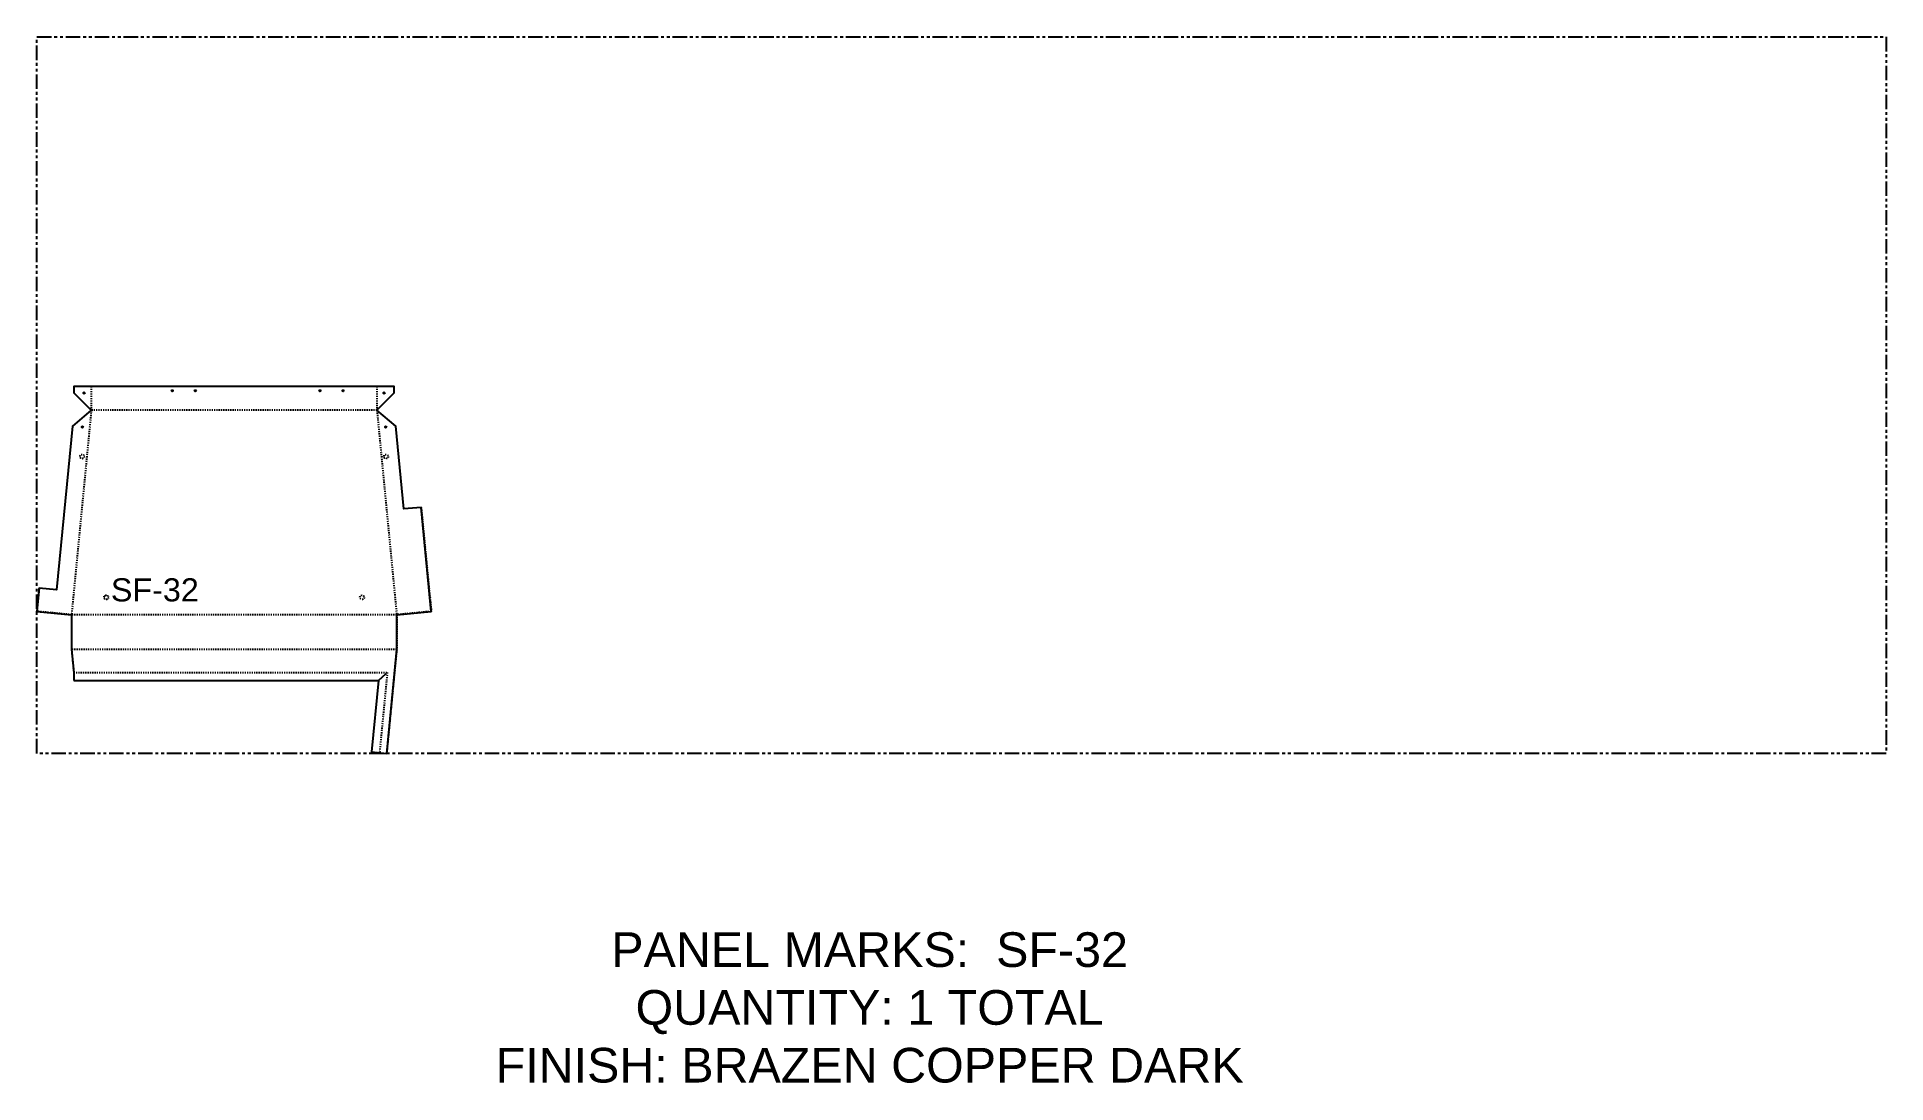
# Model space of a CAD drawing. Header units: inches. Extents: x 0 to 160, y -29 to 62.
import ezdxf

# ---------------------------------------------------------------- set-up
doc = ezdxf.new("R2010")
doc.units = ezdxf.units.IN
doc.header["$MEASUREMENT"] = 0
doc.linetypes.add('HIDDEN', pattern=[0.375, 0.25, -0.125])
doc.linetypes.add('PHANTOM', pattern=[2.5, 1.25, -0.25, 0.25, -0.25, 0.25, -0.25])
for name, color, linetype in [('CUT', 7, 'Continuous'), ('DIMS', 1, 'Continuous'), ('HOLES', 6, 'Continuous'), ('RELIEF', 82, 'Continuous'), ('ROUT', 1, 'HIDDEN'), ('SHEET', 5, 'PHANTOM'), ('TEXT', 2, 'PHANTOM'), ('WEEPS', 3, 'HIDDEN')]:
    doc.layers.add(name, color=color, linetype=linetype)
doc.styles.get("Standard").update_dxf_attribs({"font": 'arial.ttf'})

msp = doc.modelspace()

# ---------------------------------------------------------------- linework, layer by layer
at = {"layer": 'CUT', "ltscale": 0.25}
msp.add_lwpolyline([(3.18, 6.31), (29.55, 6.31), (28.95, 0.13), (30.26, 0), (31.13, 9), (31.13, 12), (34.12, 12.29), (33.24, 21.29), (31.75, 21.15), (31.05, 28.33), (29.42, 29.69), (30.92, 31.19), (30.92, 31.75), (3.2, 31.75), (3.2, 31.19), (4.7, 29.69), (3.06, 28.33), (1.69, 14.14), (0.19, 14.29), (0, 12.29), (2.99, 12), (2.99, 9), (3.18, 7)], close=True, dxfattribs=at)
at = {"layer": 'HOLES', "ltscale": 0.25}
for centre in [(4.08, 31.19), (11.7, 31.38), (13.7, 31.38), (24.49, 31.38), (26.49, 31.38), (30.04, 31.19), (3.93, 28.24), (30.18, 28.24)]:
    msp.add_circle(centre, 0.0625, dxfattribs=at)
at = {"layer": 'RELIEF'}
msp.add_line((29.55, 6.31), (30.22, 6.92), dxfattribs=at)
at = {"layer": 'ROUT', "ltscale": 0.25}
for p, q in [((29.42, 29.69), (4.7, 29.69)), ((31.13, 9), (2.99, 9))]:
    msp.add_line(p, q, dxfattribs=at)
for points in [[(4.7, 31.75), (4.7, 29.69), (2.99, 12), (2.99, 9), (3.18, 7), (30.31, 7), (29.64, 0.06)], [(29.42, 31.75), (29.42, 29.69), (31.13, 12), (31.13, 9), (30.26, 0)], [(33.24, 21.29), (34.12, 12.29), (31.13, 12), (2.99, 12), (0, 12.29), (0.19, 14.29)]]:
    msp.add_lwpolyline(points, dxfattribs=at)
at = {"layer": 'SHEET'}
msp.add_lwpolyline([(0, 62), (160, 62), (160, 0), (0, 0)], close=True, dxfattribs=at)
at = {"layer": 'WEEPS', "ltscale": 0.25}
for centre in [(3.91, 25.69), (30.21, 25.69), (5.99, 13.5), (28.13, 13.5)]:
    msp.add_circle(centre, 0.188, dxfattribs=at)

# ---------------------------------------------------------------- texts
at = {"layer": 'DIMS', "ltscale": 0.25, "insert": (10.2, 15.15), "char_height": 2, "attachment_point": 2}
msp.add_mtext_dynamic_manual_height_columns('SF-32', width=3.0859, gutter_width=10, heights=[0], dxfattribs=at)
at = {"layer": 'TEXT', "insert": (72.05, -22.01), "char_height": 3, "attachment_point": 5}
msp.add_mtext_dynamic_manual_height_columns('PANEL MARKS:  SF-32\\PQUANTITY: 1 TOTAL\\PFINISH: BRAZEN COPPER DARK', width=199.7409, gutter_width=1, heights=[0], dxfattribs=at)

doc.saveas('drawing.dxf')
